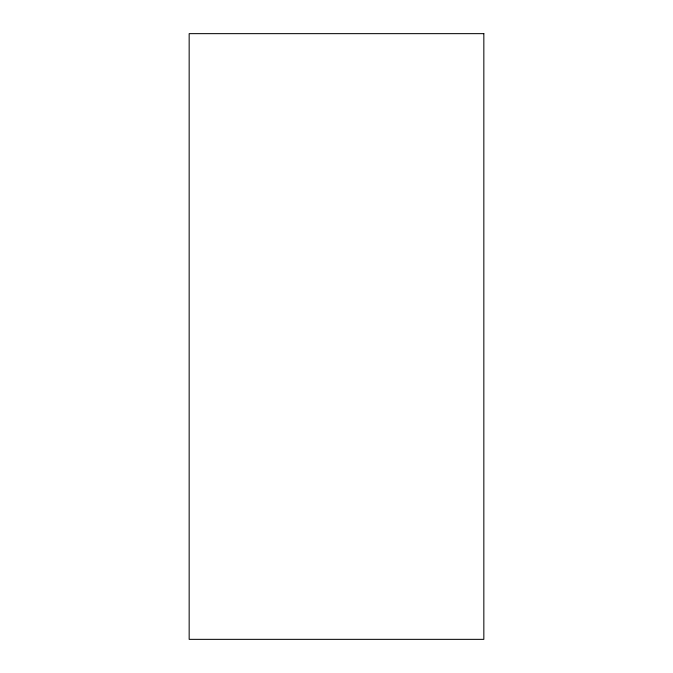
<?xml version="1.0" encoding="UTF-8"?>
<svg xmlns="http://www.w3.org/2000/svg" width="673" height="673" viewBox="0 0 673 673"><rect width="100%" height="100%" fill="white"/><g stroke="black" fill="none" stroke-linecap="round" stroke-linejoin="round"><path stroke-width="1.01" d="M483.837 33.65L189.163 33.65L189.163 639.35L483.837 639.35L483.837 33.65"/></g></svg>
